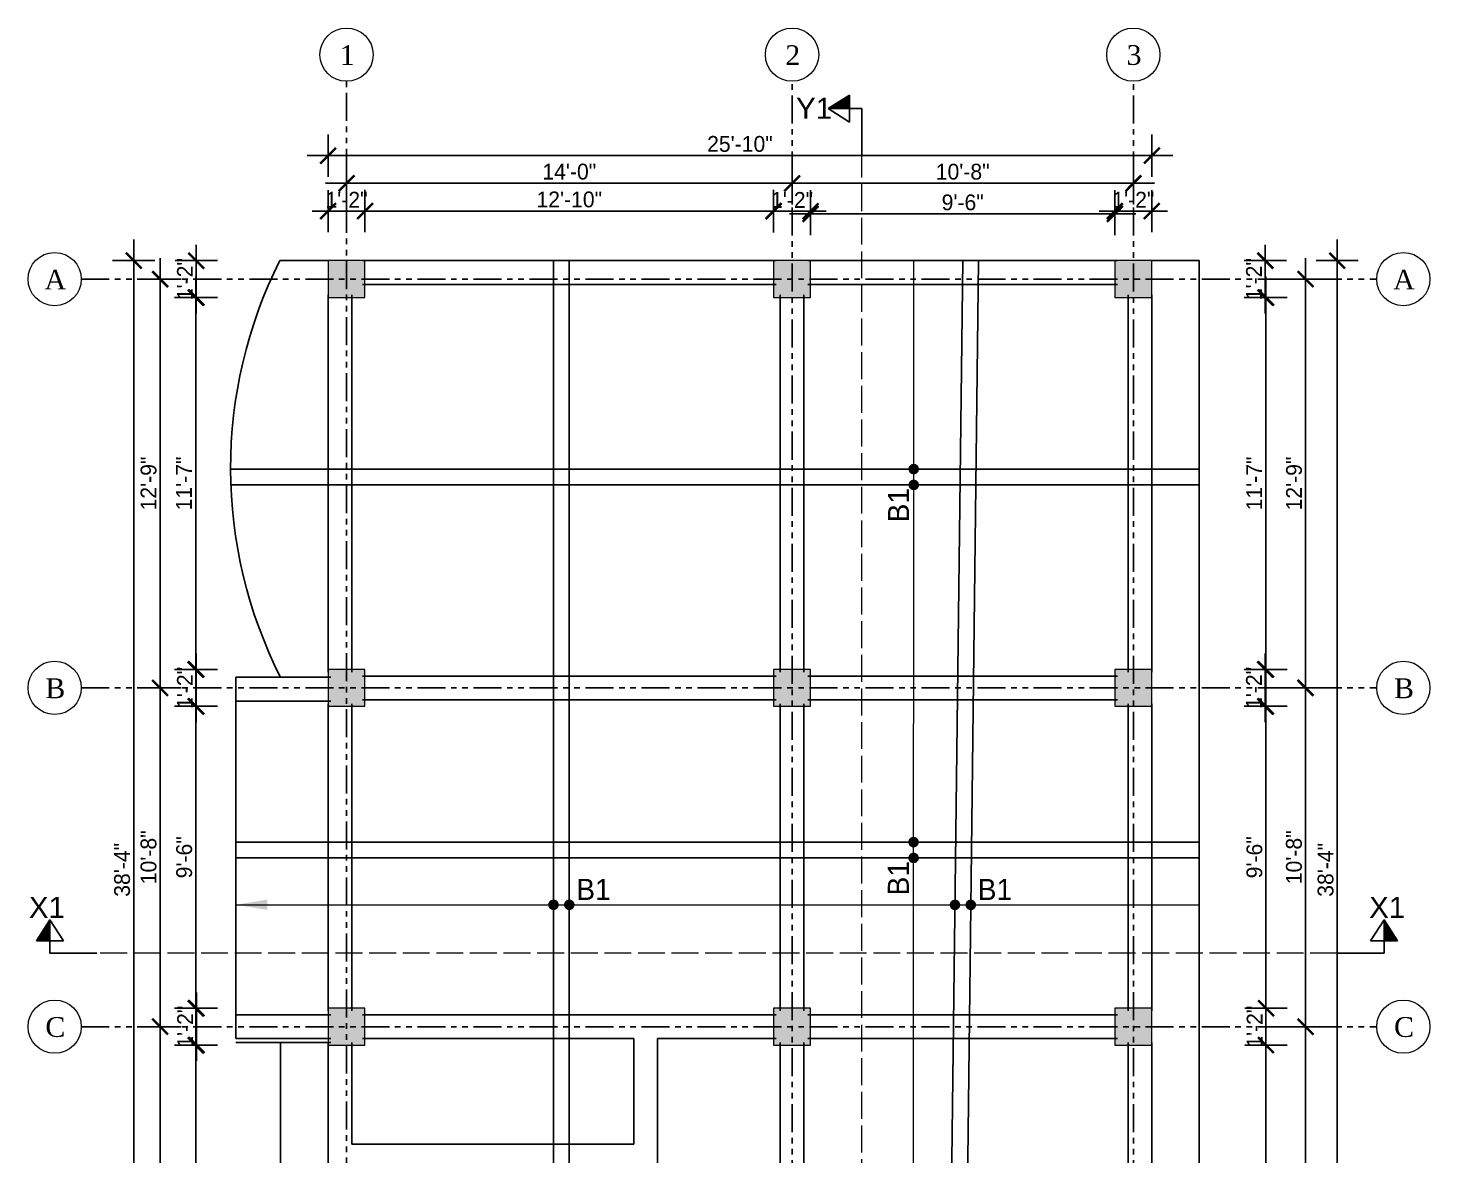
# Model space of a CAD drawing. Header units: inches. Extents: x -2812 to 9774, y -15726 to -746.
# Drawn here: x -869 to -337, y -9104 to -8676 of the extents above; entities that cross this region are included whole.
import ezdxf

# ---------------------------------------------------------------- set-up
doc = ezdxf.new("R2010")
doc.units = ezdxf.units.IN
doc.header["$LTSCALE"] = 17
doc.header["$MEASUREMENT"] = 0
doc.linetypes.add('ACAD_ISO02W100', pattern=[15, 12, -3])
doc.linetypes.add('PHANTOM2', pattern=[1.25, 0.625, -0.125, 0.125, -0.125, 0.125, -0.125])
for name, color, linetype, lineweight in [('05 DOT', 50, 'Continuous', 5), ('15 TEXT', 7, 'Continuous', 15), ('20 BEAM SECTION ARROW', 7, 'ACAD_ISO02W100', 20), ('25 BOT BAR', 12, 'Continuous', 25), ('column', 20, 'Continuous', 15), ('DOOR & WIN', 1, 'Continuous', 25), ('OUTLINE', 1, 'Continuous', 25), ('Profile ele', 4, 'Continuous', 25), ('RINF', 4, 'Continuous', 25), ('TEXT', 231, 'Continuous', 20)]:
    doc.layers.add(name, color=color, linetype=linetype, lineweight=lineweight)
doc.layers.add('WINDOW', color=5, linetype='Continuous')
doc.styles.add('ARCHITECTURE', font='stylu.ttf')
doc.styles.add('ARIAL', font='arial.ttf')
doc.styles.add('STYLUS', font='times.ttf')
doc.dimstyles.new('8 SCALE', dxfattribs={"dimscale": 0, "dimtxt": 6, "dimasz": 6, "dimexe": 8, "dimexo": 8, "dimgap": 1.25, "dimtad": 1, "dimdec": 0, "dimzin": 3, "dimdsep": 46, "dimlunit": 4, "dimtxsty": 'ARCHITECTURE', "dimblk": 'ARCHTICK', "dimcen": 8, "dimdle": 8, "dimclrd": 5, "dimclre": 5, "dimclrt": 7, "dimadec": 0, "dimazin": 0, "dimtfac": 0.75, "dimtdec": 0, "dimtix": 1, "dimtmove": 2, "dimatfit": 3, "dimldrblk": 'ARCHTICK', "dimfxl": 8, "dimfxlon": 1, "dimtolj": 1, "dimtzin": 0, "dimlwd": -1, "dimlwe": -1, "dimarcsym": 0})
doc.dimstyles.new('Copy of Standard1', dxfattribs={"dimscale": 24, "dimtxt": 0.083333, "dimasz": 0.125, "dimexe": 0.046875, "dimexo": 0.078125, "dimgap": 0.046875, "dimtad": 1, "dimdec": 0, "dimzin": 3, "dimdsep": 46, "dimlunit": 4, "dimtxsty": 'STYLUS', "dimcen": 0.09, "dimdle": 0.046875, "dimclrd": 5, "dimclre": 5, "dimclrt": 7, "dimaunit": 1, "dimadec": 0, "dimazin": 0, "dimtfac": 1, "dimtdec": 0, "dimtofl": 0, "dimtmove": 0, "dimatfit": 3, "dimfxl": 1, "dimtolj": 1, "dimtzin": 0, "dimlwd": -1, "dimlwe": -1, "dimarcsym": 0})

# ---------------------------------------------------------------- blocks, each defined once
blk = doc.blocks.new('_ArchTick')
at = {"color": 0, "linetype": 'ByBlock', "const_width": 0.15}
blk.add_lwpolyline([(-0.5, -0.5), (0.5, 0.5)], dxfattribs=at)
blk = doc.blocks.new('*D2610')
at = {"layer": 'Defpoints', "color": 0, "transparency": 16777216}
for p in [(7219.83, -13379.25), (7205.83, -13398.04), (7219.83, -13398.04)]:
    blk.add_point(p, dxfattribs=at)
at = {"layer": 'OUTLINE', "color": 5, "transparency": 16777216}
for p, q in [((7205.83, -13387.25), (7205.83, -13371.25)), ((7219.83, -13387.25), (7219.83, -13371.25)), ((7205.83, -13379.25), (7199.83, -13379.25)), ((7205.83, -13379.25), (7219.83, -13379.25)), ((7219.83, -13379.25), (7225.83, -13379.25))]:
    blk.add_line(p, q, dxfattribs=at)
at = {"layer": 'OUTLINE', "color": 5, "transparency": 16777216, "xscale": 6, "yscale": 6, "zscale": 6}
blk.add_blockref('_ArchTick', (7205.83, -13379.25), dxfattribs=at)
at = {"layer": 'OUTLINE', "color": 5, "transparency": 16777216, "xscale": 6, "yscale": 6, "zscale": 6, "rotation": 180}
blk.add_blockref('_ArchTick', (7219.83, -13379.25), dxfattribs=at)
at = {"layer": 'OUTLINE', "color": 7, "transparency": 16777216, "insert": (7212.83, -13374.94), "char_height": 6, "attachment_point": 5, "style": 'ARCHITECTURE'}
blk.add_mtext('\\A1;1\'-2"', dxfattribs=at)
blk = doc.blocks.new('*D2611')
at = {"layer": 'Defpoints', "color": 0, "transparency": 16777216}
for p in [(7374.83, -13379.22), (7219.83, -13398.04), (7374.83, -13398.04)]:
    blk.add_point(p, dxfattribs=at)
at = {"layer": 'OUTLINE', "color": 5, "transparency": 16777216}
for p, q in [((7219.83, -13387.22), (7219.83, -13371.22)), ((7374.83, -13387.22), (7374.83, -13371.22)), ((7211.83, -13379.22), (7382.83, -13379.22))]:
    blk.add_line(p, q, dxfattribs=at)
at = {"layer": 'OUTLINE', "color": 5, "transparency": 16777216, "xscale": 6, "yscale": 6, "zscale": 6, "rotation": 180}
blk.add_blockref('_ArchTick', (7219.83, -13379.22), dxfattribs=at)
at = {"layer": 'OUTLINE', "color": 5, "transparency": 16777216, "xscale": 6, "yscale": 6, "zscale": 6}
blk.add_blockref('_ArchTick', (7374.83, -13379.22), dxfattribs=at)
at = {"layer": 'OUTLINE', "color": 7, "transparency": 16777216, "insert": (7297.33, -13374.86), "char_height": 6, "attachment_point": 5, "style": 'ARCHITECTURE'}
blk.add_mtext('\\A1;12\'-10"', dxfattribs=at)
blk = doc.blocks.new('*D2612')
at = {"layer": 'Defpoints', "color": 0, "transparency": 16777216}
for p in [(7388.83, -13379.33), (7374.83, -13398.04), (7388.83, -13398.04)]:
    blk.add_point(p, dxfattribs=at)
at = {"layer": 'OUTLINE', "color": 5, "transparency": 16777216}
for p, q in [((7374.83, -13387.33), (7374.83, -13371.33)), ((7388.83, -13387.33), (7388.83, -13371.33)), ((7374.83, -13379.33), (7368.83, -13379.33)), ((7374.83, -13379.33), (7388.83, -13379.33)), ((7388.83, -13379.33), (7394.83, -13379.33))]:
    blk.add_line(p, q, dxfattribs=at)
at = {"layer": 'OUTLINE', "color": 5, "transparency": 16777216, "xscale": 6, "yscale": 6, "zscale": 6}
blk.add_blockref('_ArchTick', (7374.83, -13379.33), dxfattribs=at)
at = {"layer": 'OUTLINE', "color": 5, "transparency": 16777216, "xscale": 6, "yscale": 6, "zscale": 6, "rotation": 180}
blk.add_blockref('_ArchTick', (7388.83, -13379.33), dxfattribs=at)
at = {"layer": 'OUTLINE', "color": 7, "transparency": 16777216, "insert": (7381.83, -13375.02), "char_height": 6, "attachment_point": 5, "style": 'ARCHITECTURE'}
blk.add_mtext('\\A1;1\'-2"', dxfattribs=at)
blk = doc.blocks.new('*D2613')
at = {"layer": 'Defpoints', "color": 0, "transparency": 16777216}
for p in [(7504.29, -13380.33), (7388.83, -13398.04), (7504.29, -13398.04)]:
    blk.add_point(p, dxfattribs=at)
at = {"layer": 'OUTLINE', "color": 5, "transparency": 16777216}
for p, q in [((7388.83, -13388.33), (7388.83, -13372.33)), ((7504.29, -13388.33), (7504.29, -13372.33)), ((7380.83, -13380.33), (7512.29, -13380.33))]:
    blk.add_line(p, q, dxfattribs=at)
at = {"layer": 'OUTLINE', "color": 5, "transparency": 16777216, "xscale": 6, "yscale": 6, "zscale": 6, "rotation": 180}
blk.add_blockref('_ArchTick', (7388.83, -13380.33), dxfattribs=at)
at = {"layer": 'OUTLINE', "color": 5, "transparency": 16777216, "xscale": 6, "yscale": 6, "zscale": 6}
blk.add_blockref('_ArchTick', (7504.29, -13380.33), dxfattribs=at)
at = {"layer": 'OUTLINE', "color": 7, "transparency": 16777216, "insert": (7446.56, -13375.97), "char_height": 6, "attachment_point": 5, "style": 'ARCHITECTURE'}
blk.add_mtext('\\A1;9\'-6"', dxfattribs=at)
blk = doc.blocks.new('*D2614')
at = {"layer": 'Defpoints', "color": 0, "transparency": 16777216}
for p in [(7518.29, -13379.25), (7504.29, -13398.04), (7518.29, -13398.04)]:
    blk.add_point(p, dxfattribs=at)
at = {"layer": 'OUTLINE', "color": 5, "transparency": 16777216}
for p, q in [((7504.29, -13387.25), (7504.29, -13371.25)), ((7518.29, -13387.25), (7518.29, -13371.25)), ((7504.29, -13379.25), (7498.29, -13379.25)), ((7504.29, -13379.25), (7518.29, -13379.25)), ((7518.29, -13379.25), (7524.29, -13379.25))]:
    blk.add_line(p, q, dxfattribs=at)
at = {"layer": 'OUTLINE', "color": 5, "transparency": 16777216, "xscale": 6, "yscale": 6, "zscale": 6}
blk.add_blockref('_ArchTick', (7504.29, -13379.25), dxfattribs=at)
at = {"layer": 'OUTLINE', "color": 5, "transparency": 16777216, "xscale": 6, "yscale": 6, "zscale": 6, "rotation": 180}
blk.add_blockref('_ArchTick', (7518.29, -13379.25), dxfattribs=at)
at = {"layer": 'OUTLINE', "color": 7, "transparency": 16777216, "insert": (7511.29, -13374.94), "char_height": 6, "attachment_point": 5, "style": 'ARCHITECTURE'}
blk.add_mtext('\\A1;1\'-2"', dxfattribs=at)
blk = doc.blocks.new('*D2615')
at = {"layer": 'Defpoints', "color": 0, "transparency": 16777216}
for p in [(7381.83, -13368.72), (7212.83, -13399.04), (7381.83, -13399.04)]:
    blk.add_point(p, dxfattribs=at)
at = {"layer": 'OUTLINE', "color": 5, "transparency": 16777216}
for p, q in [((7212.83, -13376.72), (7212.83, -13360.72)), ((7381.83, -13376.72), (7381.83, -13360.72)), ((7204.83, -13368.72), (7389.83, -13368.72))]:
    blk.add_line(p, q, dxfattribs=at)
at = {"layer": 'OUTLINE', "color": 5, "transparency": 16777216, "xscale": 6, "yscale": 6, "zscale": 6, "rotation": 180}
blk.add_blockref('_ArchTick', (7212.83, -13368.72), dxfattribs=at)
at = {"layer": 'OUTLINE', "color": 5, "transparency": 16777216, "xscale": 6, "yscale": 6, "zscale": 6}
blk.add_blockref('_ArchTick', (7381.83, -13368.72), dxfattribs=at)
at = {"layer": 'OUTLINE', "color": 7, "transparency": 16777216, "insert": (7297.33, -13364.31), "char_height": 6, "attachment_point": 5, "style": 'ARCHITECTURE'}
blk.add_mtext('\\A1;14\'-0"', dxfattribs=at)
blk = doc.blocks.new('*D2616')
at = {"layer": 'Defpoints', "color": 0, "transparency": 16777216}
for p in [(7511.29, -13368.72), (7381.83, -13399.04), (7511.29, -13399.04)]:
    blk.add_point(p, dxfattribs=at)
at = {"layer": 'OUTLINE', "color": 5, "transparency": 16777216}
for p, q in [((7381.83, -13376.72), (7381.83, -13360.72)), ((7511.29, -13376.72), (7511.29, -13360.72)), ((7373.83, -13368.72), (7519.29, -13368.72))]:
    blk.add_line(p, q, dxfattribs=at)
at = {"layer": 'OUTLINE', "color": 5, "transparency": 16777216, "xscale": 6, "yscale": 6, "zscale": 6, "rotation": 180}
blk.add_blockref('_ArchTick', (7381.83, -13368.72), dxfattribs=at)
at = {"layer": 'OUTLINE', "color": 5, "transparency": 16777216, "xscale": 6, "yscale": 6, "zscale": 6}
blk.add_blockref('_ArchTick', (7511.29, -13368.72), dxfattribs=at)
at = {"layer": 'OUTLINE', "color": 7, "transparency": 16777216, "insert": (7446.56, -13364.34), "char_height": 6, "attachment_point": 5, "style": 'ARCHITECTURE'}
blk.add_mtext('\\A1;10\'-8"', dxfattribs=at)
blk = doc.blocks.new('*D2617')
at = {"layer": 'Defpoints', "color": 0, "transparency": 16777216}
for p in [(7518.29, -13358.21), (7205.83, -13398.04), (7518.29, -13398.04)]:
    blk.add_point(p, dxfattribs=at)
at = {"layer": 'OUTLINE', "color": 5, "transparency": 16777216}
for p, q in [((7205.83, -13366.21), (7205.83, -13350.21)), ((7518.29, -13366.21), (7518.29, -13350.21)), ((7197.83, -13358.21), (7526.29, -13358.21))]:
    blk.add_line(p, q, dxfattribs=at)
at = {"layer": 'OUTLINE', "color": 5, "transparency": 16777216, "xscale": 6, "yscale": 6, "zscale": 6, "rotation": 180}
blk.add_blockref('_ArchTick', (7205.83, -13358.21), dxfattribs=at)
at = {"layer": 'OUTLINE', "color": 5, "transparency": 16777216, "xscale": 6, "yscale": 6, "zscale": 6}
blk.add_blockref('_ArchTick', (7518.29, -13358.21), dxfattribs=at)
at = {"layer": 'OUTLINE', "color": 7, "transparency": 16777216, "insert": (7362.06, -13353.81), "char_height": 6, "attachment_point": 5, "style": 'ARCHITECTURE'}
blk.add_mtext('\\A1;25\'-10"', dxfattribs=at)
blk = doc.blocks.new('*D2618')
at = {"layer": 'Defpoints', "color": 0, "transparency": 16777216}
for p in [(7518.29, -13398.04), (7518.29, -13412.04), (7561.35, -13412.04)]:
    blk.add_point(p, dxfattribs=at)
at = {"layer": 'OUTLINE', "color": 5, "transparency": 16777216}
for p, q in [((7561.35, -13398.04), (7561.35, -13392.04)), ((7553.35, -13398.04), (7569.35, -13398.04)), ((7561.35, -13398.04), (7561.35, -13412.04)), ((7553.35, -13412.04), (7569.35, -13412.04)), ((7561.35, -13412.04), (7561.35, -13418.04))]:
    blk.add_line(p, q, dxfattribs=at)
at = {"layer": 'OUTLINE', "color": 5, "transparency": 16777216, "xscale": 6, "yscale": 6, "zscale": 6}
for p, rotation in [((7561.35, -13398.04), 270), ((7561.35, -13412.04), 90)]:
    blk.add_blockref('_ArchTick', p, dxfattribs=dict(at, rotation=rotation))
at = {"layer": 'OUTLINE', "color": 7, "transparency": 16777216, "insert": (7557.04, -13405.04), "char_height": 6, "attachment_point": 5, "rotation": 90, "style": 'ARCHITECTURE'}
blk.add_mtext('\\A1;1\'-2"', dxfattribs=at)
blk = doc.blocks.new('*D2619')
at = {"layer": 'Defpoints', "color": 0, "transparency": 16777216}
for p in [(7518.29, -13412.04), (7518.29, -13553.04), (7561.61, -13553.04)]:
    blk.add_point(p, dxfattribs=at)
at = {"layer": 'OUTLINE', "color": 5, "transparency": 16777216}
for p, q in [((7561.61, -13404.04), (7561.61, -13561.04)), ((7553.61, -13412.04), (7569.61, -13412.04)), ((7553.61, -13553.04), (7569.61, -13553.04))]:
    blk.add_line(p, q, dxfattribs=at)
at = {"layer": 'OUTLINE', "color": 5, "transparency": 16777216, "xscale": 6, "yscale": 6, "zscale": 6}
for p, rotation in [((7561.61, -13412.04), 90), ((7561.61, -13553.04), 270)]:
    blk.add_blockref('_ArchTick', p, dxfattribs=dict(at, rotation=rotation))
at = {"layer": 'OUTLINE', "color": 7, "transparency": 16777216, "insert": (7557.14, -13482.54), "char_height": 6, "attachment_point": 5, "rotation": 90, "style": 'ARCHITECTURE'}
blk.add_mtext('\\A1;11\'-7"', dxfattribs=at)
blk = doc.blocks.new('*D2620')
at = {"layer": 'Defpoints', "color": 0, "transparency": 16777216}
for p in [(7518.29, -13553.04), (7518.29, -13567.04), (7561.35, -13567.04)]:
    blk.add_point(p, dxfattribs=at)
at = {"layer": 'OUTLINE', "color": 5, "transparency": 16777216}
for p, q in [((7561.35, -13553.04), (7561.35, -13547.04)), ((7553.35, -13553.04), (7569.35, -13553.04)), ((7561.35, -13553.04), (7561.35, -13567.04)), ((7553.35, -13567.04), (7569.35, -13567.04)), ((7561.35, -13567.04), (7561.35, -13573.04))]:
    blk.add_line(p, q, dxfattribs=at)
at = {"layer": 'OUTLINE', "color": 5, "transparency": 16777216, "xscale": 6, "yscale": 6, "zscale": 6}
for p, rotation in [((7561.35, -13553.04), 270), ((7561.35, -13567.04), 90)]:
    blk.add_blockref('_ArchTick', p, dxfattribs=dict(at, rotation=rotation))
at = {"layer": 'OUTLINE', "color": 7, "transparency": 16777216, "insert": (7557.04, -13560.04), "char_height": 6, "attachment_point": 5, "rotation": 90, "style": 'ARCHITECTURE'}
blk.add_mtext('\\A1;1\'-2"', dxfattribs=at)
blk = doc.blocks.new('*D2621')
at = {"layer": 'Defpoints', "color": 0, "transparency": 16777216}
for p in [(7518.29, -13695.52), (7518.29, -13846.04), (7561.6, -13846.04)]:
    blk.add_point(p, dxfattribs=at)
at = {"layer": 'OUTLINE', "color": 5, "transparency": 16777216}
for p, q in [((7561.6, -13687.52), (7561.6, -13854.04)), ((7553.6, -13695.52), (7569.6, -13695.52)), ((7553.6, -13846.04), (7569.6, -13846.04))]:
    blk.add_line(p, q, dxfattribs=at)
at = {"layer": 'OUTLINE', "color": 5, "transparency": 16777216, "xscale": 6, "yscale": 6, "zscale": 6}
for p, rotation in [((7561.6, -13695.52), 90), ((7561.6, -13846.04), 270)]:
    blk.add_blockref('_ArchTick', p, dxfattribs=dict(at, rotation=rotation))
at = {"layer": 'OUTLINE', "color": 7, "transparency": 16777216, "insert": (7557.13, -13770.78), "char_height": 6, "attachment_point": 5, "rotation": 90, "style": 'ARCHITECTURE'}
blk.add_mtext('\\A1;12\'-7"', dxfattribs=at)
blk = doc.blocks.new('*D2623')
at = {"layer": 'Defpoints', "color": 0, "transparency": 16777216}
for p in [(7517.29, -13405.04), (7517.29, -13560.04), (7576.61, -13560.04)]:
    blk.add_point(p, dxfattribs=at)
at = {"layer": 'OUTLINE', "color": 5, "transparency": 16777216}
for p, q in [((7576.61, -13397.04), (7576.61, -13568.04)), ((7568.61, -13405.04), (7584.61, -13405.04)), ((7568.61, -13560.04), (7584.61, -13560.04))]:
    blk.add_line(p, q, dxfattribs=at)
at = {"layer": 'OUTLINE', "color": 5, "transparency": 16777216, "xscale": 6, "yscale": 6, "zscale": 6}
for p, rotation in [((7576.61, -13405.04), 90), ((7576.61, -13560.04), 270)]:
    blk.add_blockref('_ArchTick', p, dxfattribs=dict(at, rotation=rotation))
at = {"layer": 'OUTLINE', "color": 7, "transparency": 16777216, "insert": (7572.26, -13482.54), "char_height": 6, "attachment_point": 5, "rotation": 90, "style": 'ARCHITECTURE'}
blk.add_mtext('\\A1;12\'-9"', dxfattribs=at)
blk = doc.blocks.new('*D2624')
at = {"layer": 'Defpoints', "color": 0, "transparency": 16777216}
for p in [(7517.29, -13560.04), (7517.29, -13688.52), (7576.61, -13688.52)]:
    blk.add_point(p, dxfattribs=at)
at = {"layer": 'OUTLINE', "color": 5, "transparency": 16777216}
for p, q in [((7576.61, -13552.04), (7576.61, -13696.52)), ((7568.61, -13560.04), (7584.61, -13560.04)), ((7568.61, -13688.52), (7584.61, -13688.52))]:
    blk.add_line(p, q, dxfattribs=at)
at = {"layer": 'OUTLINE', "color": 5, "transparency": 16777216, "xscale": 6, "yscale": 6, "zscale": 6}
for p, rotation in [((7576.61, -13560.04), 90), ((7576.61, -13688.52), 270)]:
    blk.add_blockref('_ArchTick', p, dxfattribs=dict(at, rotation=rotation))
at = {"layer": 'OUTLINE', "color": 7, "transparency": 16777216, "insert": (7572.23, -13624.28), "char_height": 6, "attachment_point": 5, "rotation": 90, "style": 'ARCHITECTURE'}
blk.add_mtext('\\A1;10\'-8"', dxfattribs=at)
blk = doc.blocks.new('*D2625')
at = {"layer": 'Defpoints', "color": 0, "transparency": 16777216}
for p in [(7517.29, -13688.52), (7517.29, -13853.04), (7576.61, -13853.04)]:
    blk.add_point(p, dxfattribs=at)
at = {"layer": 'OUTLINE', "color": 5, "transparency": 16777216}
for p, q in [((7576.61, -13680.52), (7576.61, -13861.04)), ((7568.61, -13688.52), (7584.61, -13688.52)), ((7568.61, -13853.04), (7584.61, -13853.04))]:
    blk.add_line(p, q, dxfattribs=at)
at = {"layer": 'OUTLINE', "color": 5, "transparency": 16777216, "xscale": 6, "yscale": 6, "zscale": 6}
for p, rotation in [((7576.61, -13688.52), 90), ((7576.61, -13853.04), 270)]:
    blk.add_blockref('_ArchTick', p, dxfattribs=dict(at, rotation=rotation))
at = {"layer": 'OUTLINE', "color": 7, "transparency": 16777216, "insert": (7572.25, -13770.78), "char_height": 6, "attachment_point": 5, "rotation": 90, "style": 'ARCHITECTURE'}
blk.add_mtext('\\A1;13\'-9"', dxfattribs=at)
blk = doc.blocks.new('*D2626')
at = {"layer": 'Defpoints', "color": 0, "transparency": 16777216}
for p in [(7518.29, -13398.04), (7588.61, -13398.04), (7518.29, -13860.04)]:
    blk.add_point(p, dxfattribs=at)
at = {"layer": 'OUTLINE', "color": 5, "transparency": 16777216}
for p, q in [((7588.61, -13868.04), (7588.61, -13390.04)), ((7580.61, -13398.04), (7596.61, -13398.04)), ((7580.61, -13860.04), (7596.61, -13860.04))]:
    blk.add_line(p, q, dxfattribs=at)
at = {"layer": 'OUTLINE', "color": 5, "transparency": 16777216, "xscale": 6, "yscale": 6, "zscale": 6}
for p, rotation in [((7588.61, -13398.04), 90), ((7588.61, -13860.04), 270)]:
    blk.add_blockref('_ArchTick', p, dxfattribs=dict(at, rotation=rotation))
at = {"layer": 'OUTLINE', "color": 7, "transparency": 16777216, "insert": (7584.23, -13629.04), "char_height": 6, "attachment_point": 5, "rotation": 90, "style": 'ARCHITECTURE'}
blk.add_mtext('\\A1;38\'-4"', dxfattribs=at)
blk = doc.blocks.new('*D2632')
at = {"layer": 'Defpoints', "color": 0, "transparency": 16777216}
for p in [(7518.29, -13567.04), (7561.59, -13567.04), (7518.29, -13681.52)]:
    blk.add_point(p, dxfattribs=at)
at = {"layer": 'OUTLINE', "color": 5, "transparency": 16777216}
for p, q in [((7561.59, -13689.52), (7561.59, -13559.04)), ((7553.59, -13567.04), (7569.59, -13567.04)), ((7553.59, -13681.52), (7569.59, -13681.52))]:
    blk.add_line(p, q, dxfattribs=at)
at = {"layer": 'OUTLINE', "color": 5, "transparency": 16777216, "xscale": 6, "yscale": 6, "zscale": 6}
for p, rotation in [((7561.59, -13567.04), 90), ((7561.59, -13681.52), 270)]:
    blk.add_blockref('_ArchTick', p, dxfattribs=dict(at, rotation=rotation))
at = {"layer": 'OUTLINE', "color": 7, "transparency": 16777216, "insert": (7557.23, -13624.28), "char_height": 6, "attachment_point": 5, "rotation": 90, "style": 'ARCHITECTURE'}
blk.add_mtext('\\A1;9\'-6"', dxfattribs=at)
blk = doc.blocks.new('*D2634')
at = {"layer": 'Defpoints', "color": 0, "transparency": 16777216}
for p in [(7205.83, -13398.04), (7155.83, -13412.04), (7205.83, -13412.04)]:
    blk.add_point(p, dxfattribs=at)
at = {"layer": 'OUTLINE', "color": 5, "transparency": 16777216}
for p, q in [((7155.83, -13398.04), (7155.83, -13392.04)), ((7163.83, -13398.04), (7147.83, -13398.04)), ((7155.83, -13398.04), (7155.83, -13412.04)), ((7163.83, -13412.04), (7147.83, -13412.04)), ((7155.83, -13412.04), (7155.83, -13418.04))]:
    blk.add_line(p, q, dxfattribs=at)
at = {"layer": 'OUTLINE', "color": 5, "transparency": 16777216, "xscale": 6, "yscale": 6, "zscale": 6}
for p, rotation in [((7155.83, -13398.04), 270), ((7155.83, -13412.04), 90)]:
    blk.add_blockref('_ArchTick', p, dxfattribs=dict(at, rotation=rotation))
at = {"layer": 'OUTLINE', "color": 7, "transparency": 16777216, "insert": (7151.52, -13405.04), "char_height": 6, "attachment_point": 5, "rotation": 90, "style": 'ARCHITECTURE'}
blk.add_mtext('\\A1;1\'-2"', dxfattribs=at)
blk = doc.blocks.new('*D2635')
at = {"layer": 'Defpoints', "color": 0, "transparency": 16777216}
for p in [(7205.83, -13412.04), (7155.62, -13553.04), (7205.83, -13553.04)]:
    blk.add_point(p, dxfattribs=at)
at = {"layer": 'OUTLINE', "color": 5, "transparency": 16777216}
for p, q in [((7155.62, -13404.04), (7155.62, -13561.04)), ((7163.62, -13412.04), (7147.62, -13412.04)), ((7163.62, -13553.04), (7147.62, -13553.04))]:
    blk.add_line(p, q, dxfattribs=at)
at = {"layer": 'OUTLINE', "color": 5, "transparency": 16777216, "xscale": 6, "yscale": 6, "zscale": 6}
for p, rotation in [((7155.62, -13412.04), 90), ((7155.62, -13553.04), 270)]:
    blk.add_blockref('_ArchTick', p, dxfattribs=dict(at, rotation=rotation))
at = {"layer": 'OUTLINE', "color": 7, "transparency": 16777216, "insert": (7151.15, -13482.54), "char_height": 6, "attachment_point": 5, "rotation": 90, "style": 'ARCHITECTURE'}
blk.add_mtext('\\A1;11\'-7"', dxfattribs=at)
blk = doc.blocks.new('*D2636')
at = {"layer": 'Defpoints', "color": 0, "transparency": 16777216}
for p in [(7205.83, -13553.04), (7155.83, -13567.04), (7205.83, -13567.04)]:
    blk.add_point(p, dxfattribs=at)
at = {"layer": 'OUTLINE', "color": 5, "transparency": 16777216}
for p, q in [((7155.83, -13553.04), (7155.83, -13547.04)), ((7163.83, -13553.04), (7147.83, -13553.04)), ((7155.83, -13553.04), (7155.83, -13567.04)), ((7163.83, -13567.04), (7147.83, -13567.04)), ((7155.83, -13567.04), (7155.83, -13573.04))]:
    blk.add_line(p, q, dxfattribs=at)
at = {"layer": 'OUTLINE', "color": 5, "transparency": 16777216, "xscale": 6, "yscale": 6, "zscale": 6}
for p, rotation in [((7155.83, -13553.04), 270), ((7155.83, -13567.04), 90)]:
    blk.add_blockref('_ArchTick', p, dxfattribs=dict(at, rotation=rotation))
at = {"layer": 'OUTLINE', "color": 7, "transparency": 16777216, "insert": (7151.52, -13560.04), "char_height": 6, "attachment_point": 5, "rotation": 90, "style": 'ARCHITECTURE'}
blk.add_mtext('\\A1;1\'-2"', dxfattribs=at)
blk = doc.blocks.new('*D2637')
at = {"layer": 'Defpoints', "color": 0, "transparency": 16777216}
for p in [(7205.83, -13567.04), (7155.62, -13681.52), (7205.83, -13681.52)]:
    blk.add_point(p, dxfattribs=at)
at = {"layer": 'OUTLINE', "color": 5, "transparency": 16777216}
for p, q in [((7155.62, -13559.04), (7155.62, -13689.52)), ((7163.62, -13567.04), (7147.62, -13567.04)), ((7163.62, -13681.52), (7147.62, -13681.52))]:
    blk.add_line(p, q, dxfattribs=at)
at = {"layer": 'OUTLINE', "color": 5, "transparency": 16777216, "xscale": 6, "yscale": 6, "zscale": 6}
for p, rotation in [((7155.62, -13567.04), 90), ((7155.62, -13681.52), 270)]:
    blk.add_blockref('_ArchTick', p, dxfattribs=dict(at, rotation=rotation))
at = {"layer": 'OUTLINE', "color": 7, "transparency": 16777216, "insert": (7151.26, -13624.28), "char_height": 6, "attachment_point": 5, "rotation": 90, "style": 'ARCHITECTURE'}
blk.add_mtext('\\A1;9\'-6"', dxfattribs=at)
blk = doc.blocks.new('*D2638')
at = {"layer": 'Defpoints', "color": 0, "transparency": 16777216}
for p in [(7205.83, -13681.52), (7155.91, -13695.52), (7205.83, -13695.52)]:
    blk.add_point(p, dxfattribs=at)
at = {"layer": 'OUTLINE', "color": 5, "transparency": 16777216}
for p, q in [((7155.91, -13681.52), (7155.91, -13675.52)), ((7163.91, -13681.52), (7147.91, -13681.52)), ((7155.91, -13681.52), (7155.91, -13695.52)), ((7163.91, -13695.52), (7147.91, -13695.52)), ((7155.91, -13695.52), (7155.91, -13701.52))]:
    blk.add_line(p, q, dxfattribs=at)
at = {"layer": 'OUTLINE', "color": 5, "transparency": 16777216, "xscale": 6, "yscale": 6, "zscale": 6}
for p, rotation in [((7155.91, -13681.52), 270), ((7155.91, -13695.52), 90)]:
    blk.add_blockref('_ArchTick', p, dxfattribs=dict(at, rotation=rotation))
at = {"layer": 'OUTLINE', "color": 7, "transparency": 16777216, "insert": (7151.6, -13688.52), "char_height": 6, "attachment_point": 5, "rotation": 90, "style": 'ARCHITECTURE'}
blk.add_mtext('\\A1;1\'-2"', dxfattribs=at)
blk = doc.blocks.new('*D2639')
at = {"layer": 'Defpoints', "color": 0, "transparency": 16777216}
for p in [(7205.83, -13695.52), (7155.62, -13846.04), (7205.83, -13846.04)]:
    blk.add_point(p, dxfattribs=at)
at = {"layer": 'OUTLINE', "color": 5, "transparency": 16777216}
for p, q in [((7155.62, -13687.52), (7155.62, -13854.04)), ((7163.62, -13695.52), (7147.62, -13695.52)), ((7163.62, -13846.04), (7147.62, -13846.04))]:
    blk.add_line(p, q, dxfattribs=at)
at = {"layer": 'OUTLINE', "color": 5, "transparency": 16777216, "xscale": 6, "yscale": 6, "zscale": 6}
for p, rotation in [((7155.62, -13695.52), 90), ((7155.62, -13846.04), 270)]:
    blk.add_blockref('_ArchTick', p, dxfattribs=dict(at, rotation=rotation))
at = {"layer": 'OUTLINE', "color": 7, "transparency": 16777216, "insert": (7151.15, -13770.78), "char_height": 6, "attachment_point": 5, "rotation": 90, "style": 'ARCHITECTURE'}
blk.add_mtext('\\A1;12\'-7"', dxfattribs=at)
blk = doc.blocks.new('*D2640')
at = {"layer": 'Defpoints', "color": 0, "transparency": 16777216}
for p in [(7206.83, -13405.04), (7142.11, -13560.04), (7206.83, -13560.04)]:
    blk.add_point(p, dxfattribs=at)
at = {"layer": 'OUTLINE', "color": 5, "transparency": 16777216}
for p, q in [((7142.11, -13397.04), (7142.11, -13568.04)), ((7150.11, -13405.04), (7134.11, -13405.04)), ((7150.11, -13560.04), (7134.11, -13560.04))]:
    blk.add_line(p, q, dxfattribs=at)
at = {"layer": 'OUTLINE', "color": 5, "transparency": 16777216, "xscale": 6, "yscale": 6, "zscale": 6}
for p, rotation in [((7142.11, -13405.04), 90), ((7142.11, -13560.04), 270)]:
    blk.add_blockref('_ArchTick', p, dxfattribs=dict(at, rotation=rotation))
at = {"layer": 'OUTLINE', "color": 7, "transparency": 16777216, "insert": (7137.76, -13482.54), "char_height": 6, "attachment_point": 5, "rotation": 90, "style": 'ARCHITECTURE'}
blk.add_mtext('\\A1;12\'-9"', dxfattribs=at)
blk = doc.blocks.new('*D2641')
at = {"layer": 'Defpoints', "color": 0, "transparency": 16777216}
for p in [(7206.83, -13560.04), (7142.11, -13688.52), (7206.83, -13688.52)]:
    blk.add_point(p, dxfattribs=at)
at = {"layer": 'OUTLINE', "color": 5, "transparency": 16777216}
for p, q in [((7142.11, -13552.04), (7142.11, -13696.52)), ((7150.11, -13560.04), (7134.11, -13560.04)), ((7150.11, -13688.52), (7134.11, -13688.52))]:
    blk.add_line(p, q, dxfattribs=at)
at = {"layer": 'OUTLINE', "color": 5, "transparency": 16777216, "xscale": 6, "yscale": 6, "zscale": 6}
for p, rotation in [((7142.11, -13560.04), 90), ((7142.11, -13688.52), 270)]:
    blk.add_blockref('_ArchTick', p, dxfattribs=dict(at, rotation=rotation))
at = {"layer": 'OUTLINE', "color": 7, "transparency": 16777216, "insert": (7137.73, -13624.28), "char_height": 6, "attachment_point": 5, "rotation": 90, "style": 'ARCHITECTURE'}
blk.add_mtext('\\A1;10\'-8"', dxfattribs=at)
blk = doc.blocks.new('*D2642')
at = {"layer": 'Defpoints', "color": 0, "transparency": 16777216}
for p in [(7206.83, -13688.52), (7142.11, -13853.04), (7206.83, -13853.04)]:
    blk.add_point(p, dxfattribs=at)
at = {"layer": 'OUTLINE', "color": 5, "transparency": 16777216}
for p, q in [((7142.11, -13680.52), (7142.11, -13861.04)), ((7150.11, -13688.52), (7134.11, -13688.52)), ((7150.11, -13853.04), (7134.11, -13853.04))]:
    blk.add_line(p, q, dxfattribs=at)
at = {"layer": 'OUTLINE', "color": 5, "transparency": 16777216, "xscale": 6, "yscale": 6, "zscale": 6}
for p, rotation in [((7142.11, -13688.52), 90), ((7142.11, -13853.04), 270)]:
    blk.add_blockref('_ArchTick', p, dxfattribs=dict(at, rotation=rotation))
at = {"layer": 'OUTLINE', "color": 7, "transparency": 16777216, "insert": (7137.75, -13770.78), "char_height": 6, "attachment_point": 5, "rotation": 90, "style": 'ARCHITECTURE'}
blk.add_mtext('\\A1;13\'-9"', dxfattribs=at)
blk = doc.blocks.new('*D2643')
at = {"layer": 'Defpoints', "color": 0, "transparency": 16777216}
for p in [(7132.11, -13398.04), (7205.83, -13398.04), (7205.83, -13860.04)]:
    blk.add_point(p, dxfattribs=at)
at = {"layer": 'OUTLINE', "color": 5, "transparency": 16777216}
for p, q in [((7132.11, -13868.04), (7132.11, -13390.04)), ((7140.11, -13398.04), (7124.11, -13398.04)), ((7140.11, -13860.04), (7124.11, -13860.04))]:
    blk.add_line(p, q, dxfattribs=at)
at = {"layer": 'OUTLINE', "color": 5, "transparency": 16777216, "xscale": 6, "yscale": 6, "zscale": 6}
for p, rotation in [((7132.11, -13398.04), 90), ((7132.11, -13860.04), 270)]:
    blk.add_blockref('_ArchTick', p, dxfattribs=dict(at, rotation=rotation))
at = {"layer": 'OUTLINE', "color": 7, "transparency": 16777216, "insert": (7127.72, -13629.04), "char_height": 6, "attachment_point": 5, "rotation": 90, "style": 'ARCHITECTURE'}
blk.add_mtext('\\A1;38\'-4"', dxfattribs=at)
blk = doc.blocks.new('*D2647')
at = {"layer": 'Defpoints', "color": 0, "transparency": 16777216}
for p in [(7518.29, -13681.52), (7518.29, -13695.52), (7561.6, -13695.52)]:
    blk.add_point(p, dxfattribs=at)
at = {"layer": 'OUTLINE', "color": 5, "transparency": 16777216}
for p, q in [((7561.6, -13681.52), (7561.6, -13675.52)), ((7553.6, -13681.52), (7569.6, -13681.52)), ((7561.6, -13681.52), (7561.6, -13695.52)), ((7553.6, -13695.52), (7569.6, -13695.52)), ((7561.6, -13695.52), (7561.6, -13701.52))]:
    blk.add_line(p, q, dxfattribs=at)
at = {"layer": 'OUTLINE', "color": 5, "transparency": 16777216, "xscale": 6, "yscale": 6, "zscale": 6}
for p, rotation in [((7561.6, -13681.52), 270), ((7561.6, -13695.52), 90)]:
    blk.add_blockref('_ArchTick', p, dxfattribs=dict(at, rotation=rotation))
at = {"layer": 'OUTLINE', "color": 7, "transparency": 16777216, "insert": (7557.29, -13688.52), "char_height": 6, "attachment_point": 5, "rotation": 90, "style": 'ARCHITECTURE'}
blk.add_mtext('\\A1;1\'-2"', dxfattribs=at)
blk = doc.blocks.new('dfdffdf')
at = {"layer": 'RINF'}
h = blk.add_hatch(dxfattribs=at)
h.set_pattern_fill('ANSI31', color=1, style=0)
h.set_pattern_definition([(135.000000013, (-2341946.27169, -525911.5854), (0.0928077650966, 0.0928077650554), [])])
h.paths.add_polyline_path([(-28, 207), (191, 67), (-28, 67)])
at = {"layer": 'RINF', "color": 1}
for p, q in [((-28, -73), (-28, 207)), ((191, 67), (-28, 207)), ((-155, -420), (-155, 67)), ((-155, 67), (191, 67)), ((191, 67), (-28, -73))]:
    blk.add_line(p, q, dxfattribs=at)
blk = doc.blocks.new('SL1')
at = {"layer": 'column'}
h = blk.add_hatch(color=256, dxfattribs=at)
h.dxf.hatch_style = 1
h.paths.add_polyline_path([(7219.83, -13398.04), (7205.83, -13398.04), (7205.83, -13412.04), (7219.83, -13412.04)])
h = blk.add_hatch(color=256, dxfattribs=at)
h.dxf.hatch_style = 1
h.paths.add_polyline_path([(7388.83, -13398.04), (7374.83, -13398.04), (7374.83, -13412.04), (7388.83, -13412.04)])
h = blk.add_hatch(color=256, dxfattribs=at)
h.dxf.hatch_style = 1
h.paths.add_polyline_path([(7518.29, -13398.04), (7504.29, -13398.04), (7504.29, -13412.04), (7518.29, -13412.04)])
h = blk.add_hatch(color=256, dxfattribs=at)
h.dxf.hatch_style = 1
h.paths.add_polyline_path([(7219.83, -13553.04), (7205.83, -13553.04), (7205.83, -13567.04), (7219.83, -13567.04)])
h = blk.add_hatch(color=256, dxfattribs=at)
h.dxf.hatch_style = 1
h.paths.add_polyline_path([(7388.83, -13553.04), (7374.83, -13553.04), (7374.83, -13567.04), (7388.83, -13567.04)])
h = blk.add_hatch(color=256, dxfattribs=at)
h.dxf.hatch_style = 1
h.paths.add_polyline_path([(7518.29, -13553.04), (7504.29, -13553.04), (7504.29, -13567.04), (7518.29, -13567.04)])
h = blk.add_hatch(color=256, dxfattribs=at)
h.dxf.hatch_style = 1
h.paths.add_polyline_path([(7219.83, -13681.52), (7205.83, -13681.52), (7205.83, -13695.52), (7219.83, -13695.52)])
h = blk.add_hatch(color=256, dxfattribs=at)
h.dxf.hatch_style = 1
h.paths.add_polyline_path([(7388.83, -13681.52), (7374.83, -13681.52), (7374.83, -13695.52), (7388.83, -13695.52)])
h = blk.add_hatch(color=256, dxfattribs=at)
h.dxf.hatch_style = 1
h.paths.add_polyline_path([(7518.29, -13681.52), (7504.29, -13681.52), (7504.29, -13695.52), (7518.29, -13695.52)])
at = {"layer": '05 DOT', "ltscale": 48, "const_width": 2}
for points in [[(7427.97, -13478.08, -1), (7427.97, -13476.08, -1)], [(7427.99, -13484.08, -1), (7427.99, -13482.08, -1)], [(7427.91, -13619.53, -1), (7427.91, -13617.53, -1)], [(7427.93, -13625.53, -1), (7427.93, -13623.53, -1)], [(7290.33, -13642.3, -1), (7292.33, -13642.3, -1)], [(7296.33, -13642.3, -1), (7298.33, -13642.3, -1)], [(7442.62, -13642.34, -1), (7444.62, -13642.34, -1)], [(7448.62, -13642.34, -1), (7450.62, -13642.34, -1)]]:
    blk.add_lwpolyline(points, format="xyb", close=True, dxfattribs=at)
at = {"layer": '20 BEAM SECTION ARROW', "color": 2, "ltscale": 0.05}
for p, q in [((7408.25, -13940.22), (7408.25, -13358.21)), ((7588.61, -13660.67), (7118.14, -13660.67))]:
    blk.add_line(p, q, dxfattribs=at)
at = {"layer": '25 BOT BAR'}
for p, q in [((7291.33, -13398.04), (7291.33, -13742.04)), ((7297.33, -13398.04), (7297.33, -13742.04)), ((7446.56, -13398.04), (7440.56, -13895.69)), ((7452.56, -13398.11), (7446.56, -13895.77)), ((7168.82, -13477.08), (7536.29, -13477.08)), ((7168.82, -13483.08), (7536.29, -13483.08)), ((7170.83, -13618.53), (7536.29, -13618.53)), ((7170.83, -13624.53), (7536.29, -13624.53)), ((7536.29, -13624.53), (7536.29, -13624.53))]:
    blk.add_line(p, q, dxfattribs=at)
at = {"layer": 'column'}
for points in [[(7205.83, -13412.04), (7219.83, -13412.04), (7219.83, -13398.04), (7205.83, -13398.04)], [(7374.83, -13412.04), (7388.83, -13412.04), (7388.83, -13398.04), (7374.83, -13398.04)], [(7504.29, -13412.04), (7518.29, -13412.04), (7518.29, -13398.04), (7504.29, -13398.04)], [(7205.83, -13567.04), (7219.83, -13567.04), (7219.83, -13553.04), (7205.83, -13553.04)], [(7374.83, -13567.04), (7388.83, -13567.04), (7388.83, -13553.04), (7374.83, -13553.04)], [(7504.29, -13567.04), (7518.29, -13567.04), (7518.29, -13553.04), (7504.29, -13553.04)], [(7205.83, -13695.52), (7219.83, -13695.52), (7219.83, -13681.52), (7205.83, -13681.52)], [(7374.83, -13695.52), (7388.83, -13695.52), (7388.83, -13681.52), (7374.83, -13681.52)], [(7504.29, -13695.52), (7518.29, -13695.52), (7518.29, -13681.52), (7504.29, -13681.52)]]:
    blk.add_lwpolyline(points, close=True, dxfattribs=at)
at = {"layer": 'DOOR & WIN', "color": 6, "linetype": 'PHANTOM2'}
for p, q in [((7212.83, -13940.04), (7212.83, -13330.04)), ((7381.83, -13941.01), (7381.83, -13330.04)), ((7511.29, -13941.01), (7511.29, -13330.04)), ((7112.21, -13405.04), (7603.61, -13405.04)), ((7112.21, -13560.04), (7603.61, -13560.04)), ((7112.21, -13688.52), (7603.61, -13688.52))]:
    blk.add_line(p, q, dxfattribs=at)
at = {"layer": 'OUTLINE'}
blk.add_line((7206.83, -13694.52), (7170.83, -13694.52), dxfattribs=at)
at = {"layer": 'Profile ele'}
for p, q in [((7205.83, -13398.04), (7187.52, -13398.04)), ((7205.83, -13398.04), (7187.83, -13398.04)), ((7375.83, -13398.04), (7218.83, -13398.04)), ((7505.29, -13398.04), (7387.83, -13398.04)), ((7518.29, -13398.04), (7536.29, -13398.04)), ((7536.29, -13398.04), (7536.29, -13860.04)), ((7205.83, -13411.04), (7205.83, -13554.04)), ((7214.83, -13411.04), (7214.83, -13554.04)), ((7375.83, -13407.04), (7218.83, -13407.04)), ((7377.33, -13411.04), (7377.33, -13554.04)), ((7386.33, -13411.04), (7386.33, -13554.04)), ((7505.29, -13407.04), (7387.83, -13407.04)), ((7509.29, -13554.04), (7509.29, -13411.04)), ((7518.29, -13554.04), (7518.29, -13411.04)), ((7206.83, -13556.04), (7170.83, -13556.04)), ((7170.83, -13556.04), (7170.83, -13565.04)), ((7218.83, -13555.54), (7375.83, -13555.54)), ((7387.83, -13555.54), (7505.29, -13555.54)), ((7170.83, -13565.04), (7206.83, -13565.04)), ((7170.83, -13565.04), (7170.83, -13684.02)), ((7205.83, -13566.04), (7205.83, -13682.52)), ((7214.83, -13566.04), (7214.83, -13682.52)), ((7218.83, -13564.54), (7375.83, -13564.54)), ((7377.33, -13566.04), (7377.33, -13682.52)), ((7386.33, -13566.04), (7386.33, -13682.52)), ((7387.83, -13564.54), (7505.29, -13564.54)), ((7509.29, -13682.52), (7509.29, -13566.04)), ((7518.29, -13682.52), (7518.29, -13566.04)), ((7170.83, -13693.02), (7170.83, -13684.02)), ((7170.83, -13684.02), (7206.83, -13684.02)), ((7218.83, -13684.02), (7375.83, -13684.02)), ((7387.83, -13684.02), (7505.29, -13684.02)), ((7206.83, -13693.02), (7170.83, -13693.02)), ((7218.83, -13693.02), (7321.83, -13693.02)), ((7321.83, -13693.02), (7321.83, -13733.04)), ((7330.83, -13693.02), (7375.83, -13693.02)), ((7330.83, -13693.02), (7330.83, -13851.04)), ((7387.83, -13693.02), (7505.29, -13693.02)), ((7187.83, -13860.04), (7187.83, -13694.52)), ((7205.83, -13694.52), (7205.83, -13847.04)), ((7214.83, -13694.52), (7214.83, -13733.04)), ((7377.33, -13694.52), (7377.33, -13847.04)), ((7386.33, -13694.52), (7386.33, -13847.04)), ((7509.29, -13847.04), (7509.29, -13694.52)), ((7518.29, -13847.04), (7518.29, -13694.52)), ((7321.83, -13733.04), (7214.83, -13733.04))]:
    blk.add_line(p, q, dxfattribs=at)
blk.add_arc((7343.74, -13476.73), 174.92, 153.2669, 206.9648, dxfattribs=at)
at = {"layer": 'WINDOW', "linetype": 'Continuous', "lineweight": 5, "ltscale": 0.5}
for centre in [(7212.83, -13319.94), (7381.83, -13319.94), (7511.29, -13319.94), (7102.11, -13405.04), (7613.71, -13405.04), (7102.11, -13560.04), (7613.71, -13560.04), (7102.11, -13688.52), (7613.71, -13688.52)]:
    blk.add_circle(centre, 10.1, dxfattribs=at)
at = {"layer": '20 BEAM SECTION ARROW', "color": 2, "xscale": -0.03657142857264262, "yscale": 0.03657142857264262, "zscale": 0.0365714285718277}
blk.add_blockref('dfdffdf', (7402.57, -13342.85), dxfattribs=at)
at = {"layer": '20 BEAM SECTION ARROW', "color": 2, "yscale": 0.03657142857264262, "zscale": 0.03657142857264262}
for p, xscale, rotation in [((7102.77, -13654.99), 0.03657142857264262, 90), ((7603.97, -13654.99), -0.03657142857264262, 270)]:
    blk.add_blockref('dfdffdf', p, dxfattribs=dict(at, xscale=xscale, rotation=rotation))
at = {"layer": '15 TEXT', "color": 2, "ltscale": 25, "char_height": 8, "width": 383.5653, "style": 'ARIAL'}
for s, insert, attachment_point in [('Y1', (7383.34, -13336.26), 1), ('X1', (7092.33, -13639.28), 1), ('X1', (7614.41, -13639.28), 3)]:
    blk.add_mtext(s, dxfattribs=dict(at, insert=insert, attachment_point=attachment_point))
at = {"layer": '15 TEXT', "char_height": 6, "width": 27.1557, "attachment_point": 1, "rotation": 90}
for insert in [(7418.21, -13497.31), (7418.15, -13638.76)]:
    blk.add_mtext('{\\H1.3333x;B1\\H0.75x; }', dxfattribs=dict(at, insert=insert))
at = {"layer": '15 TEXT', "char_height": 6, "width": 27.9602, "attachment_point": 1}
for insert in [(7299.96, -13632.46), (7452.25, -13632.49)]:
    blk.add_mtext('{\\H1.3333x;B1\\fStylus BT|b0|i0|c0|p34;\\H0.75x; }', dxfattribs=dict(at, insert=insert))
at = {"layer": 'TEXT', "char_height": 7.5, "attachment_point": 5}
for s, insert in [('{\\fTimes New Roman|b0|i0|c0|p18;\\C1;1}', (7213.08, -13320.11)), ('{\\fTimes New Roman|b0|i0|c0|p18;\\C1;2}', (7382.08, -13320.11)), ('{\\fTimes New Roman|b0|i0|c0|p18;\\C1;3}', (7511.54, -13320.11)), ('{\\fTimes New Roman|b0|i0|c0|p18;\\C1;A}', (7102.36, -13405.21)), ('{\\fTimes New Roman|b0|i0|c0|p18;\\C1;A}', (7613.96, -13405.21)), ('{\\fTimes New Roman|b0|i0|c0|p18;\\C1;B}', (7102.36, -13560.21)), ('{\\fTimes New Roman|b0|i0|c0|p18;\\C1;B}', (7613.96, -13560.21)), ('{\\fTimes New Roman|b0|i0|c0|p18;\\C1;C}', (7102.36, -13688.7)), ('{\\fTimes New Roman|b0|i0|c0|p18;\\C1;C}', (7613.96, -13688.7))]:
    blk.add_mtext(s, dxfattribs=dict(at, insert=insert))
at = {"layer": 'OUTLINE'}
for p1, p2, distance, text, picture, middle in [((7205.83, -13398.04), (7518.29, -13398.04), 39.83, '25\'-10"', '*D2617', (7362.06, -13353.81)), ((7212.83, -13399.04), (7381.83, -13399.04), 30.33, '14\'-0"', '*D2615', (7297.33, -13364.31)), ((7381.83, -13399.04), (7511.29, -13399.04), 30.33, '10\'-8"', '*D2616', (7446.56, -13364.34)), ((7219.83, -13398.04), (7374.83, -13398.04), 18.82, '12\'-10"', '*D2611', (7297.33, -13374.86)), ((7388.83, -13398.04), (7504.29, -13398.04), 17.71, '9\'-6"', '*D2613', (7446.56, -13375.97)), ((7205.83, -13860.04), (7205.83, -13398.04), 73.72, '38\'-4"', '*D2643', (7127.72, -13629.04)), ((7518.29, -13860.04), (7518.29, -13398.04), -70.32, '38\'-4"', '*D2626', (7584.23, -13629.04)), ((7206.83, -13405.04), (7206.83, -13560.04), -64.72, '12\'-9"', '*D2640', (7137.76, -13482.54)), ((7517.29, -13405.04), (7517.29, -13560.04), 59.31, '12\'-9"', '*D2623', (7572.26, -13482.54)), ((7205.83, -13412.04), (7205.83, -13553.04), -50.21, '11\'-7"', '*D2635', (7151.15, -13482.54)), ((7518.29, -13412.04), (7518.29, -13553.04), 43.31, '11\'-7"', '*D2619', (7557.14, -13482.54))]:
    dim = blk.add_aligned_dim(p1=p1, p2=p2, distance=distance, text=text, dimstyle='8 SCALE', override={"dimscale": 1}, dxfattribs=at)
    dim.commit()
    dim.dimension.update_dxf_attribs({"geometry": picture, "text_midpoint": middle})
for p1, p2, distance, picture, middle in [((7205.83, -13398.04), (7219.83, -13398.04), 18.79, '*D2610', (7212.83, -13374.94)), ((7374.83, -13398.04), (7388.83, -13398.04), 18.71, '*D2612', (7381.83, -13375.02)), ((7504.29, -13398.04), (7518.29, -13398.04), 18.79, '*D2614', (7511.29, -13374.94)), ((7205.83, -13398.04), (7205.83, -13412.04), -50, '*D2634', (7151.52, -13405.04)), ((7518.29, -13398.04), (7518.29, -13412.04), 43.05, '*D2618', (7557.04, -13405.04)), ((7205.83, -13553.04), (7205.83, -13567.04), -50, '*D2636', (7151.52, -13560.04)), ((7518.29, -13553.04), (7518.29, -13567.04), 43.05, '*D2620', (7557.04, -13560.04)), ((7206.83, -13560.04), (7206.83, -13688.52), -64.72, '*D2641', (7137.73, -13624.28)), ((7517.29, -13560.04), (7517.29, -13688.52), 59.31, '*D2624', (7572.23, -13624.28)), ((7205.83, -13567.04), (7205.83, -13681.52), -50.21, '*D2637', (7151.26, -13624.28)), ((7518.29, -13681.52), (7518.29, -13567.04), -43.3, '*D2632', (7557.23, -13624.28)), ((7205.83, -13681.52), (7205.83, -13695.52), -49.92, '*D2638', (7151.6, -13688.52)), ((7206.83, -13688.52), (7206.83, -13853.04), -64.72, '*D2642', (7137.75, -13770.78)), ((7517.29, -13688.52), (7517.29, -13853.04), 59.31, '*D2625', (7572.25, -13770.78)), ((7205.83, -13695.52), (7205.83, -13846.04), -50.21, '*D2639', (7151.15, -13770.78)), ((7518.29, -13695.52), (7518.29, -13846.04), 43.3, '*D2621', (7557.13, -13770.78))]:
    dim = blk.add_aligned_dim(p1=p1, p2=p2, distance=distance, dimstyle='8 SCALE', override={"dimscale": 1}, dxfattribs=at)
    dim.commit()
    dim.dimension.update_dxf_attribs({"geometry": picture, "text_midpoint": middle})
dim = blk.add_linear_dim(base=(7561.6, -13695.52), p1=(7518.29, -13681.52), p2=(7518.29, -13695.52), angle=90, dimstyle='8 SCALE', override={"dimscale": 1}, dxfattribs=at)
dim.commit()
dim.dimension.update_dxf_attribs({"geometry": '*D2647', "text_midpoint": (7557.29, -13688.52)})
at = {"layer": '05 DOT', "lineweight": 18, "ltscale": 48}
for points in [[(7427.81, -13895.55), (7428.02, -13398.04)], [(7170.83, -13642.28), (7536.29, -13642.35)]]:
    blk.add_leader(points, dimstyle='Copy of Standard1', override={"dimasz": 0.5, "dimtad": 0}, dxfattribs=at)

msp = doc.modelspace()

# ---------------------------------------------------------------- block references
at = {"layer": '25 BOT BAR'}
msp.add_blockref('SL1', (-7961.21, 4633.78), dxfattribs=at)

doc.saveas('drawing.dxf')
